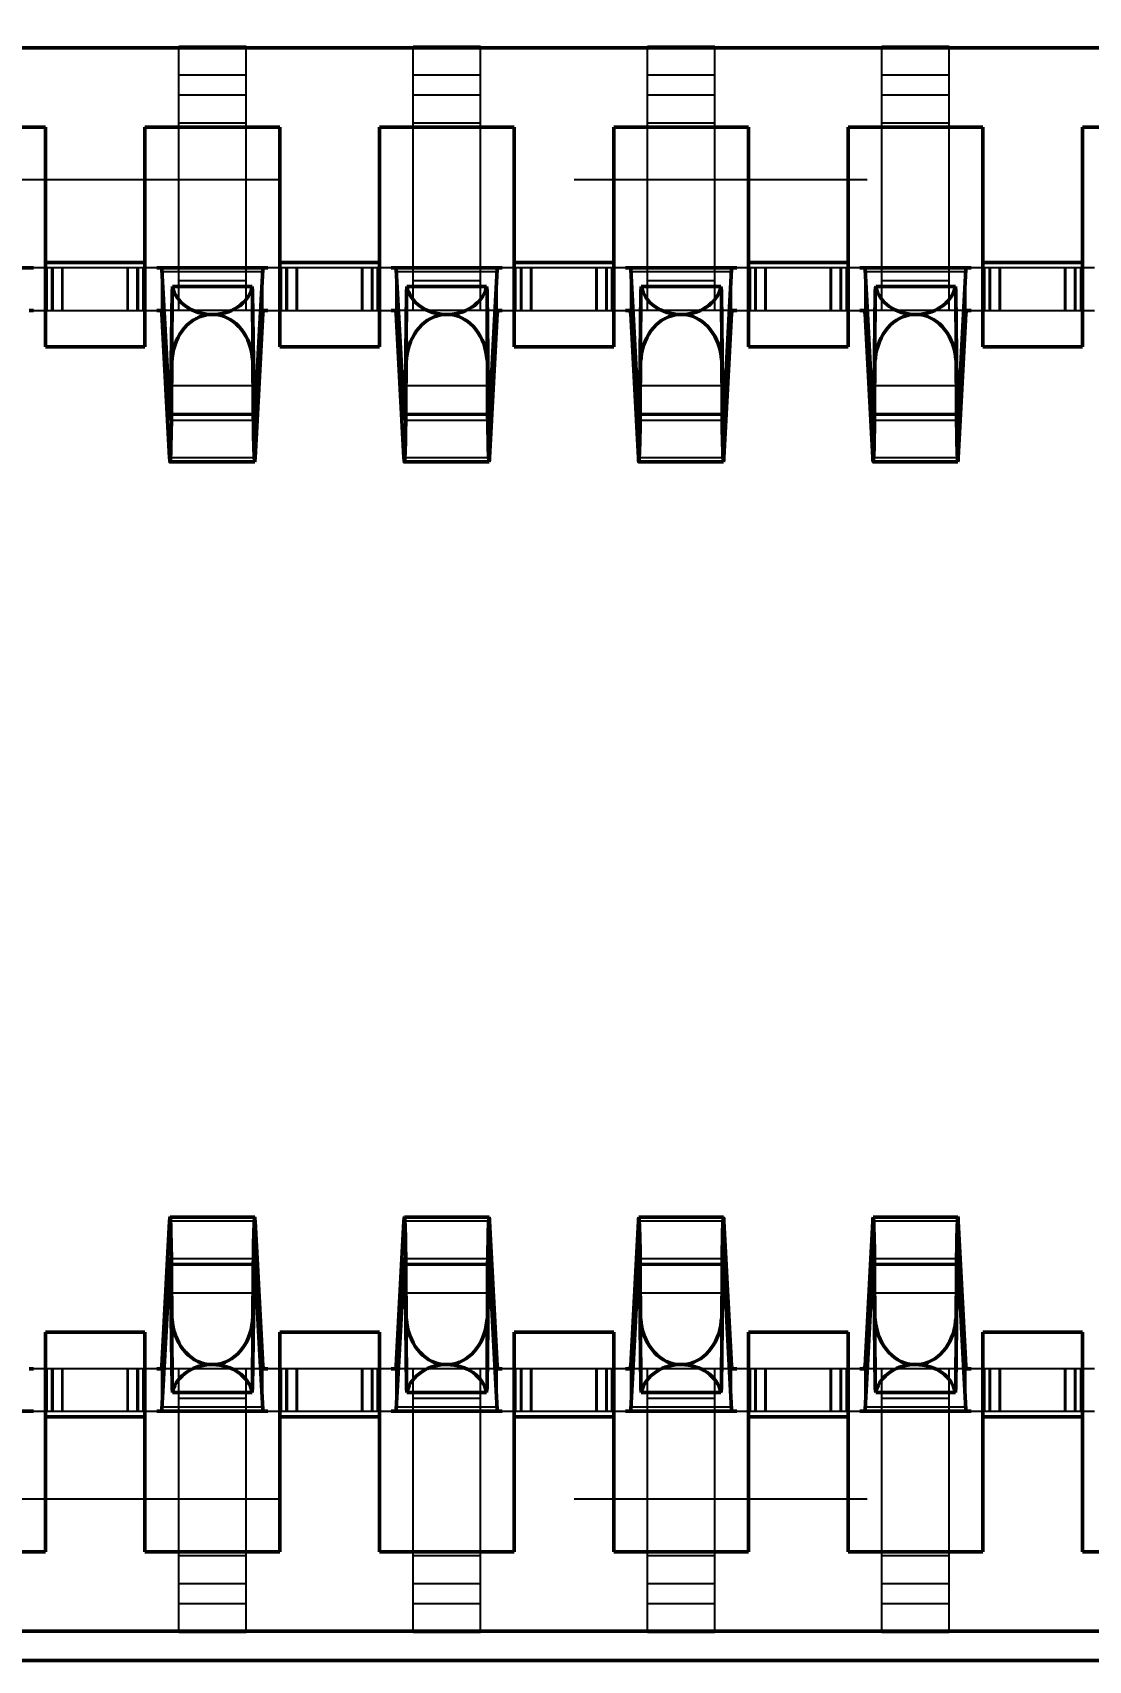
# Model space of a CAD drawing. Header units: millimetres. Extents: x -27 to 31.5, y -2.8 to 12.3.
# Drawn here: x 13.39 to 16.99, y -2.8 to 2.75 of the extents above; entities that cross this region are included whole.
import ezdxf

# ---------------------------------------------------------------- set-up
doc = ezdxf.new("R2010")
doc.units = ezdxf.units.MM
doc.linetypes.add('Dashed', pattern=[2, 1, -1])
for name, color, linetype, lineweight in [('AM_0', 7, 'Continuous', 50), ('AM_4', 3, 'Continuous', 25), ('AM_5', 3, 'Continuous', 25), ('AM_9', 6, 'Dashed', 25)]:
    doc.layers.add(name, color=color, linetype=linetype, lineweight=lineweight)
doc.dimstyles.new('ISO-25', dxfattribs={"dimtxt": 2.5, "dimasz": 2.5, "dimexe": 1.25, "dimexo": 0.625, "dimtad": 1, "dimtxsty": 'Standard', "dimcen": 2.5, "dimadec": 0, "dimazin": 0, "dimtfac": 1, "dimtmove": 0, "dimatfit": 3, "dimfxl": 1, "dimarcsym": 0})

# ---------------------------------------------------------------- blocks, each defined once
blk = doc.blocks.new('1_ERF8_C_211_05_0_060PN_0_in_ERF8_060_05_0_L_DV_TR_4')
at = {"layer": 'AM_0'}
for p, q in [((13.3896, 1.95), (13.0104, 1.95)), ((14.1896, 1.95), (13.8104, 1.95)), ((13.8183, 1.95), (13.8172, 1.95)), ((13.8278, 1.9438), (13.8545, 1.447)), ((14.1455, 1.447), (14.1722, 1.9438)), ((14.1828, 1.95), (14.1817, 1.95)), ((14.982, 1.95), (14.6104, 1.95)), ((14.6183, 1.95), (14.6172, 1.95)), ((14.6278, 1.9438), (14.6545, 1.447)), ((14.9455, 1.447), (14.9722, 1.9438)), ((14.9828, 1.95), (14.9817, 1.95)), ((14.9896, 1.95), (14.9828, 1.95)), ((15.7896, 1.95), (15.4104, 1.95)), ((15.4183, 1.95), (15.4172, 1.95)), ((15.4278, 1.9438), (15.4545, 1.447)), ((15.7455, 1.447), (15.7722, 1.9438)), ((15.7828, 1.95), (15.7817, 1.95)), ((16.582, 1.95), (16.2104, 1.95)), ((16.2183, 1.95), (16.2172, 1.95)), ((16.2278, 1.9438), (16.2545, 1.447)), ((16.5455, 1.447), (16.5722, 1.9438)), ((16.5828, 1.95), (16.5817, 1.95)), ((16.5896, 1.95), (16.5828, 1.95)), ((13.8588, 1.547), (13.8625, 1.8698)), ((13.8625, 1.8698), (13.8604, 1.4519)), ((14.1359, 1.886), (13.8641, 1.886)), ((14.1375, 1.8698), (14.1412, 1.547)), ((14.1396, 1.4519), (14.1375, 1.8698)), ((14.6588, 1.547), (14.6625, 1.8698)), ((14.6604, 1.4519), (14.6625, 1.8698)), ((14.9359, 1.886), (14.6641, 1.886)), ((14.9375, 1.8698), (14.9412, 1.547)), ((14.9396, 1.4519), (14.9375, 1.8698)), ((15.4588, 1.547), (15.4625, 1.8698)), ((15.4625, 1.8698), (15.4604, 1.4519)), ((15.7359, 1.886), (15.4641, 1.886)), ((15.7375, 1.8698), (15.7412, 1.547)), ((15.7396, 1.4519), (15.7375, 1.8698)), ((16.2588, 1.547), (16.2625, 1.8698)), ((16.2625, 1.8698), (16.2604, 1.4519)), ((16.5359, 1.886), (16.2641, 1.886)), ((16.5375, 1.8698), (16.5412, 1.547)), ((16.5396, 1.4519), (16.5375, 1.8698)), ((13.3751, 1.805), (13.3896, 1.805)), ((13.8104, 1.805), (13.8249, 1.805)), ((13.854, 1.302), (13.8278, 1.7948)), ((14.0081, 1.791), (13.9919, 1.791)), ((14.1722, 1.7948), (14.146, 1.302)), ((14.1751, 1.805), (14.1896, 1.805)), ((14.6104, 1.805), (14.6249, 1.805)), ((14.654, 1.302), (14.6278, 1.7948)), ((14.8081, 1.791), (14.7919, 1.791)), ((14.9722, 1.7948), (14.946, 1.302)), ((14.9751, 1.805), (14.9896, 1.805)), ((15.4104, 1.805), (15.4249, 1.805)), ((15.454, 1.302), (15.4278, 1.7948)), ((15.6081, 1.791), (15.5919, 1.791)), ((15.7722, 1.7948), (15.746, 1.302)), ((15.7751, 1.805), (15.7896, 1.805)), ((16.2104, 1.805), (16.2249, 1.805)), ((16.254, 1.302), (16.2278, 1.7948)), ((16.4081, 1.791), (16.3919, 1.791)), ((16.5722, 1.7948), (16.546, 1.302)), ((16.5751, 1.805), (16.5896, 1.805)), ((13.8571, 1.447), (13.8545, 1.447)), ((14.1455, 1.447), (14.1429, 1.447)), ((14.6571, 1.447), (14.6545, 1.447)), ((14.9455, 1.447), (14.9429, 1.447)), ((15.4571, 1.447), (15.4545, 1.447)), ((15.7455, 1.447), (15.7429, 1.447)), ((16.2571, 1.447), (16.2545, 1.447)), ((16.5455, 1.447), (16.5429, 1.447)), ((14.1444, 1.288), (13.8556, 1.288)), ((14.9444, 1.288), (14.6556, 1.288)), ((15.7444, 1.288), (15.4556, 1.288)), ((16.5444, 1.288), (16.2556, 1.288)), ((13.8278, -1.7948), (13.854, -1.302)), ((14.1444, -1.288), (13.8556, -1.288)), ((14.146, -1.302), (14.1722, -1.7948)), ((14.6278, -1.7948), (14.654, -1.302)), ((14.9444, -1.288), (14.6556, -1.288)), ((14.946, -1.302), (14.9722, -1.7948)), ((15.4278, -1.7948), (15.454, -1.302)), ((15.7444, -1.288), (15.4556, -1.288)), ((15.746, -1.302), (15.7722, -1.7948)), ((16.2278, -1.7948), (16.254, -1.302)), ((16.5444, -1.288), (16.2556, -1.288)), ((16.546, -1.302), (16.5722, -1.7948)), ((13.8545, -1.447), (13.8278, -1.9438)), ((13.8571, -1.447), (13.8545, -1.447)), ((13.8604, -1.4519), (13.8625, -1.8698)), ((14.1375, -1.8698), (14.1396, -1.4519)), ((14.1455, -1.447), (14.1429, -1.447)), ((14.1722, -1.9438), (14.1455, -1.447)), ((14.6545, -1.447), (14.6278, -1.9438)), ((14.6571, -1.447), (14.6545, -1.447)), ((14.6625, -1.8698), (14.6604, -1.4519)), ((14.9375, -1.8698), (14.9396, -1.4519)), ((14.9455, -1.447), (14.9429, -1.447)), ((14.9722, -1.9438), (14.9455, -1.447)), ((15.4545, -1.447), (15.4278, -1.9438)), ((15.4571, -1.447), (15.4545, -1.447)), ((15.4604, -1.4519), (15.4625, -1.8698)), ((15.7375, -1.8698), (15.7396, -1.4519)), ((15.7455, -1.447), (15.7429, -1.447)), ((15.7722, -1.9438), (15.7455, -1.447)), ((16.2545, -1.447), (16.2278, -1.9438)), ((16.2571, -1.447), (16.2545, -1.447)), ((16.2625, -1.8698), (16.2604, -1.4519)), ((16.5375, -1.8698), (16.5396, -1.4519)), ((16.5455, -1.447), (16.5429, -1.447)), ((16.5722, -1.9438), (16.5455, -1.447)), ((13.8625, -1.8698), (13.8588, -1.547)), ((14.1412, -1.547), (14.1375, -1.8698)), ((14.6625, -1.8698), (14.6588, -1.547)), ((14.9412, -1.547), (14.9375, -1.8698)), ((15.4625, -1.8698), (15.4588, -1.547)), ((15.7412, -1.547), (15.7375, -1.8698)), ((16.2625, -1.8698), (16.2588, -1.547)), ((16.5412, -1.547), (16.5375, -1.8698)), ((13.3896, -1.805), (13.3751, -1.805)), ((13.8249, -1.805), (13.8104, -1.805)), ((14.0081, -1.791), (13.9919, -1.791)), ((14.1896, -1.805), (14.1751, -1.805)), ((14.6249, -1.805), (14.6104, -1.805)), ((14.8081, -1.791), (14.7919, -1.791)), ((14.9896, -1.805), (14.9751, -1.805)), ((15.4249, -1.805), (15.4104, -1.805)), ((15.6081, -1.791), (15.5919, -1.791)), ((15.7896, -1.805), (15.7751, -1.805)), ((16.2249, -1.805), (16.2104, -1.805)), ((16.4081, -1.791), (16.3919, -1.791)), ((16.5896, -1.805), (16.5751, -1.805)), ((14.1359, -1.886), (13.8641, -1.886)), ((14.9359, -1.886), (14.6641, -1.886)), ((15.7359, -1.886), (15.4641, -1.886)), ((16.5359, -1.886), (16.2641, -1.886)), ((13.0104, -1.95), (13.3896, -1.95)), ((13.8104, -1.95), (14.1896, -1.95)), ((13.8172, -1.95), (13.8183, -1.95)), ((14.1817, -1.95), (14.1828, -1.95)), ((14.6104, -1.95), (14.9896, -1.95)), ((14.6172, -1.95), (14.6183, -1.95)), ((14.9817, -1.95), (14.9828, -1.95)), ((15.4104, -1.95), (15.7896, -1.95)), ((15.4172, -1.95), (15.4183, -1.95)), ((15.7817, -1.95), (15.7828, -1.95)), ((16.2104, -1.95), (16.5896, -1.95)), ((16.2172, -1.95), (16.2183, -1.95)), ((16.5817, -1.95), (16.5828, -1.95))]:
    blk.add_line(p, q, dxfattribs=at)
for points in [[(13.8278, 1.9438), (13.825, 1.9486), (13.8183, 1.95)], [(14.1817, 1.95), (14.1752, 1.9487), (14.1722, 1.9438)], [(14.6278, 1.9438), (14.625, 1.9486), (14.6183, 1.95)], [(14.9817, 1.95), (14.9752, 1.9487), (14.9722, 1.9438)], [(15.4278, 1.9438), (15.425, 1.9486), (15.4183, 1.95)], [(15.7817, 1.95), (15.7752, 1.9487), (15.7722, 1.9438)], [(16.2278, 1.9438), (16.225, 1.9486), (16.2183, 1.95)], [(16.5817, 1.95), (16.5752, 1.9487), (16.5722, 1.9438)], [(13.8625, 1.8698), (13.8638, 1.8842), (13.8641, 1.886)], [(13.8641, 1.886), (13.8665, 1.8763), (13.87, 1.8668), (13.8745, 1.8576), (13.88, 1.8487), (13.8863, 1.8403), (13.8936, 1.8323), (13.9016, 1.825), (13.9104, 1.8182), (13.9198, 1.812), (13.9299, 1.8066), (13.9405, 1.802), (13.9516, 1.7981), (13.963, 1.795), (13.9747, 1.7927), (13.9866, 1.7913), (13.9919, 1.791)], [(14.0081, 1.791), (14.0201, 1.792), (14.0319, 1.7939), (14.0435, 1.7966), (14.0547, 1.8002), (14.0655, 1.8045), (14.0758, 1.8096), (14.0856, 1.8154), (14.0947, 1.8219), (14.103, 1.829), (14.1106, 1.8367), (14.1174, 1.845), (14.1232, 1.8536), (14.1281, 1.8627), (14.1321, 1.8721), (14.135, 1.8817), (14.1359, 1.886)], [(14.1359, 1.886), (14.1374, 1.8716), (14.1375, 1.8698)], [(14.6625, 1.8698), (14.6638, 1.8842), (14.6641, 1.886)], [(14.6641, 1.886), (14.6665, 1.8763), (14.67, 1.8668), (14.6745, 1.8576), (14.68, 1.8487), (14.6863, 1.8403), (14.6936, 1.8323), (14.7016, 1.825), (14.7104, 1.8182), (14.7198, 1.812), (14.7299, 1.8066), (14.7405, 1.802), (14.7516, 1.7981), (14.763, 1.795), (14.7747, 1.7927), (14.7866, 1.7913), (14.7919, 1.791)], [(14.8081, 1.791), (14.8201, 1.792), (14.8319, 1.7939), (14.8435, 1.7966), (14.8547, 1.8002), (14.8655, 1.8045), (14.8758, 1.8096), (14.8856, 1.8154), (14.8947, 1.8219), (14.903, 1.829), (14.9106, 1.8367), (14.9174, 1.845), (14.9232, 1.8536), (14.9281, 1.8627), (14.9321, 1.8721), (14.935, 1.8817), (14.9359, 1.886)], [(14.9359, 1.886), (14.9374, 1.8716), (14.9375, 1.8698)], [(15.4625, 1.8698), (15.4638, 1.8842), (15.4641, 1.886)], [(15.4641, 1.886), (15.4665, 1.8763), (15.47, 1.8668), (15.4745, 1.8576), (15.48, 1.8487), (15.4863, 1.8403), (15.4936, 1.8323), (15.5016, 1.825), (15.5104, 1.8182), (15.5198, 1.812), (15.5299, 1.8066), (15.5405, 1.802), (15.5516, 1.7981), (15.563, 1.795), (15.5747, 1.7927), (15.5866, 1.7913), (15.5919, 1.791)], [(15.6081, 1.791), (15.6201, 1.792), (15.6319, 1.7939), (15.6435, 1.7966), (15.6547, 1.8002), (15.6655, 1.8045), (15.6758, 1.8096), (15.6856, 1.8154), (15.6947, 1.8219), (15.703, 1.829), (15.7106, 1.8367), (15.7174, 1.845), (15.7232, 1.8536), (15.7281, 1.8627), (15.7321, 1.8721), (15.735, 1.8817), (15.7359, 1.886)], [(15.7359, 1.886), (15.7374, 1.8716), (15.7375, 1.8698)], [(16.2625, 1.8698), (16.2638, 1.8842), (16.2641, 1.886)], [(16.2641, 1.886), (16.2665, 1.8763), (16.27, 1.8668), (16.2745, 1.8576), (16.28, 1.8487), (16.2863, 1.8403), (16.2936, 1.8323), (16.3016, 1.825), (16.3104, 1.8182), (16.3198, 1.812), (16.3299, 1.8066), (16.3405, 1.802), (16.3516, 1.7981), (16.363, 1.795), (16.3747, 1.7927), (16.3866, 1.7913), (16.3919, 1.791)], [(16.4081, 1.791), (16.4201, 1.792), (16.4319, 1.7939), (16.4435, 1.7966), (16.4547, 1.8002), (16.4655, 1.8045), (16.4758, 1.8096), (16.4856, 1.8154), (16.4947, 1.8219), (16.503, 1.829), (16.5106, 1.8367), (16.5174, 1.845), (16.5232, 1.8536), (16.5281, 1.8627), (16.5321, 1.8721), (16.535, 1.8817), (16.5359, 1.886)], [(16.5359, 1.886), (16.5374, 1.8716), (16.5375, 1.8698)], [(13.8249, 1.805), (13.8274, 1.7978), (13.8278, 1.7948)], [(13.9919, 1.791), (13.9799, 1.7895), (13.9681, 1.7867), (13.9565, 1.7828), (13.9453, 1.7775), (13.9345, 1.7712), (13.9242, 1.7637), (13.9144, 1.7551), (13.9053, 1.7456), (13.897, 1.7351), (13.8894, 1.7238), (13.8826, 1.7117), (13.8768, 1.6989), (13.8719, 1.6856), (13.8679, 1.6718), (13.865, 1.6576), (13.8631, 1.6432), (13.8625, 1.6351)], [(14.1375, 1.6351), (14.1362, 1.6496), (14.1338, 1.6639), (14.1304, 1.6779), (14.1261, 1.6915), (14.1207, 1.7046), (14.1145, 1.7171), (14.1074, 1.7288), (14.0994, 1.7398), (14.0908, 1.7499), (14.0814, 1.759), (14.0714, 1.7671), (14.0608, 1.7741), (14.0498, 1.78), (14.0384, 1.7847), (14.0267, 1.7881), (14.0149, 1.7903), (14.0081, 1.791)], [(14.1722, 1.7948), (14.1738, 1.802), (14.1751, 1.805)], [(14.6249, 1.805), (14.6274, 1.7978), (14.6278, 1.7948)], [(14.7919, 1.791), (14.7799, 1.7895), (14.7681, 1.7867), (14.7565, 1.7828), (14.7453, 1.7775), (14.7345, 1.7712), (14.7242, 1.7637), (14.7144, 1.7551), (14.7053, 1.7456), (14.697, 1.7351), (14.6894, 1.7238), (14.6826, 1.7117), (14.6768, 1.6989), (14.6719, 1.6856), (14.6679, 1.6718), (14.665, 1.6576), (14.6631, 1.6432), (14.6625, 1.6351)], [(14.9375, 1.6351), (14.9362, 1.6496), (14.9338, 1.6639), (14.9304, 1.6779), (14.9261, 1.6915), (14.9207, 1.7046), (14.9145, 1.7171), (14.9074, 1.7288), (14.8994, 1.7398), (14.8908, 1.7499), (14.8814, 1.759), (14.8714, 1.7671), (14.8608, 1.7741), (14.8498, 1.78), (14.8384, 1.7847), (14.8267, 1.7881), (14.8149, 1.7903), (14.8081, 1.791)], [(14.9722, 1.7948), (14.9738, 1.802), (14.9751, 1.805)], [(15.4249, 1.805), (15.4274, 1.7978), (15.4278, 1.7948)], [(15.5919, 1.791), (15.5799, 1.7895), (15.5681, 1.7867), (15.5565, 1.7828), (15.5453, 1.7775), (15.5345, 1.7712), (15.5242, 1.7637), (15.5144, 1.7551), (15.5053, 1.7456), (15.497, 1.7351), (15.4894, 1.7238), (15.4826, 1.7117), (15.4768, 1.6989), (15.4719, 1.6856), (15.4679, 1.6718), (15.465, 1.6576), (15.4631, 1.6432), (15.4625, 1.6351)], [(15.7375, 1.6351), (15.7362, 1.6496), (15.7338, 1.6639), (15.7304, 1.6779), (15.7261, 1.6915), (15.7207, 1.7046), (15.7145, 1.7171), (15.7074, 1.7288), (15.6994, 1.7398), (15.6908, 1.7499), (15.6814, 1.759), (15.6714, 1.7671), (15.6608, 1.7741), (15.6498, 1.78), (15.6384, 1.7847), (15.6267, 1.7881), (15.6149, 1.7903), (15.6081, 1.791)], [(15.7722, 1.7948), (15.7738, 1.802), (15.7751, 1.805)], [(16.2249, 1.805), (16.2274, 1.7978), (16.2278, 1.7948)], [(16.3919, 1.791), (16.3799, 1.7895), (16.3681, 1.7867), (16.3565, 1.7828), (16.3453, 1.7775), (16.3345, 1.7712), (16.3242, 1.7637), (16.3144, 1.7551), (16.3053, 1.7456), (16.297, 1.7351), (16.2894, 1.7238), (16.2826, 1.7117), (16.2768, 1.6989), (16.2719, 1.6856), (16.2679, 1.6718), (16.265, 1.6576), (16.2631, 1.6432), (16.2625, 1.6351)], [(16.5375, 1.6351), (16.5362, 1.6496), (16.5338, 1.6639), (16.5304, 1.6779), (16.5261, 1.6915), (16.5207, 1.7046), (16.5145, 1.7171), (16.5074, 1.7288), (16.4994, 1.7398), (16.4908, 1.7499), (16.4814, 1.759), (16.4714, 1.7671), (16.4608, 1.7741), (16.4498, 1.78), (16.4384, 1.7847), (16.4267, 1.7881), (16.4149, 1.7903), (16.4081, 1.791)], [(16.5722, 1.7948), (16.5738, 1.802), (16.5751, 1.805)], [(13.8588, 1.547), (13.8586, 1.5288), (13.8584, 1.5118), (13.8582, 1.4961), (13.8579, 1.4819), (13.8577, 1.4693), (13.8574, 1.4582), (13.8571, 1.449), (13.8568, 1.4415), (13.8565, 1.4359), (13.8562, 1.4322), (13.8559, 1.4304), (13.8558, 1.4302)], [(14.1442, 1.4302), (14.1439, 1.4312), (14.1436, 1.4341), (14.1433, 1.4389), (14.143, 1.4457), (14.1427, 1.4542), (14.1424, 1.4645), (14.1422, 1.4765), (14.1419, 1.4901), (14.1417, 1.5052), (14.1415, 1.5217), (14.1413, 1.5394), (14.1412, 1.547)], [(14.6588, 1.547), (14.6586, 1.5288), (14.6584, 1.5118), (14.6582, 1.4961), (14.6579, 1.4819), (14.6577, 1.4693), (14.6574, 1.4582), (14.6571, 1.449), (14.6568, 1.4415), (14.6565, 1.4359), (14.6562, 1.4322), (14.6559, 1.4304), (14.6558, 1.4302)], [(14.9442, 1.4302), (14.9439, 1.4312), (14.9436, 1.4341), (14.9433, 1.4389), (14.943, 1.4457), (14.9427, 1.4542), (14.9424, 1.4645), (14.9422, 1.4765), (14.9419, 1.4901), (14.9417, 1.5052), (14.9415, 1.5217), (14.9413, 1.5394), (14.9412, 1.547)], [(15.4588, 1.547), (15.4586, 1.5288), (15.4584, 1.5118), (15.4582, 1.4961), (15.4579, 1.4819), (15.4577, 1.4693), (15.4574, 1.4582), (15.4571, 1.449), (15.4568, 1.4415), (15.4565, 1.4359), (15.4562, 1.4322), (15.4559, 1.4304), (15.4558, 1.4302)], [(15.7442, 1.4302), (15.7439, 1.4312), (15.7436, 1.4341), (15.7433, 1.4389), (15.743, 1.4457), (15.7427, 1.4542), (15.7424, 1.4645), (15.7422, 1.4765), (15.7419, 1.4901), (15.7417, 1.5052), (15.7415, 1.5217), (15.7413, 1.5394), (15.7412, 1.547)], [(16.2588, 1.547), (16.2586, 1.5288), (16.2584, 1.5118), (16.2582, 1.4961), (16.2579, 1.4819), (16.2577, 1.4693), (16.2574, 1.4582), (16.2571, 1.449), (16.2568, 1.4415), (16.2565, 1.4359), (16.2562, 1.4322), (16.2559, 1.4304), (16.2558, 1.4302)], [(16.5442, 1.4302), (16.5439, 1.4312), (16.5436, 1.4341), (16.5433, 1.4389), (16.543, 1.4457), (16.5427, 1.4542), (16.5424, 1.4645), (16.5422, 1.4765), (16.5419, 1.4901), (16.5417, 1.5052), (16.5415, 1.5217), (16.5413, 1.5394), (16.5412, 1.547)], [(13.8558, 1.4302), (13.8555, 1.4312), (13.8552, 1.4341), (13.8549, 1.4389), (13.8546, 1.4457), (13.8545, 1.447)], [(13.8604, 1.4519), (13.86, 1.4227), (13.8596, 1.396), (13.8592, 1.3718), (13.8588, 1.3504), (13.8583, 1.3319), (13.8578, 1.3166), (13.8572, 1.3044), (13.8567, 1.2956), (13.8562, 1.2901), (13.8556, 1.288), (13.8556, 1.288)], [(14.1444, 1.288), (14.1439, 1.2897), (14.1433, 1.2948), (14.1428, 1.3032), (14.1423, 1.315), (14.1418, 1.33), (14.1413, 1.3481), (14.1408, 1.3692), (14.1404, 1.393), (14.14, 1.4195), (14.1396, 1.4484), (14.1396, 1.4519)], [(14.1455, 1.447), (14.1452, 1.44), (14.1449, 1.4348), (14.1446, 1.4316), (14.1443, 1.4302), (14.1442, 1.4302)], [(14.6558, 1.4302), (14.6555, 1.4312), (14.6552, 1.4341), (14.6549, 1.4389), (14.6546, 1.4457), (14.6545, 1.447)], [(14.6604, 1.4519), (14.66, 1.4227), (14.6596, 1.396), (14.6592, 1.3718), (14.6588, 1.3504), (14.6583, 1.3319), (14.6578, 1.3166), (14.6572, 1.3044), (14.6567, 1.2956), (14.6562, 1.2901), (14.6556, 1.288), (14.6556, 1.288)], [(14.9444, 1.288), (14.9439, 1.2897), (14.9433, 1.2948), (14.9428, 1.3032), (14.9423, 1.315), (14.9418, 1.33), (14.9413, 1.3481), (14.9408, 1.3692), (14.9404, 1.393), (14.94, 1.4195), (14.9396, 1.4484), (14.9396, 1.4519)], [(14.9455, 1.447), (14.9452, 1.44), (14.9449, 1.4348), (14.9446, 1.4316), (14.9443, 1.4302), (14.9442, 1.4302)], [(15.4558, 1.4302), (15.4555, 1.4312), (15.4552, 1.4341), (15.4549, 1.4389), (15.4546, 1.4457), (15.4545, 1.447)], [(15.4604, 1.4519), (15.46, 1.4227), (15.4596, 1.396), (15.4592, 1.3718), (15.4588, 1.3504), (15.4583, 1.3319), (15.4578, 1.3166), (15.4572, 1.3044), (15.4567, 1.2956), (15.4562, 1.2901), (15.4556, 1.288), (15.4556, 1.288)], [(15.7444, 1.288), (15.7439, 1.2897), (15.7433, 1.2948), (15.7428, 1.3032), (15.7423, 1.315), (15.7418, 1.33), (15.7413, 1.3481), (15.7408, 1.3692), (15.7404, 1.393), (15.74, 1.4195), (15.7396, 1.4484), (15.7396, 1.4519)], [(15.7455, 1.447), (15.7452, 1.44), (15.7449, 1.4348), (15.7446, 1.4316), (15.7443, 1.4302), (15.7442, 1.4302)], [(16.2558, 1.4302), (16.2555, 1.4312), (16.2552, 1.4341), (16.2549, 1.4389), (16.2546, 1.4457), (16.2545, 1.447)], [(16.2604, 1.4519), (16.26, 1.4227), (16.2596, 1.396), (16.2592, 1.3718), (16.2588, 1.3504), (16.2583, 1.3319), (16.2578, 1.3166), (16.2572, 1.3044), (16.2567, 1.2956), (16.2562, 1.2901), (16.2556, 1.288), (16.2556, 1.288)], [(16.5444, 1.288), (16.5439, 1.2897), (16.5433, 1.2948), (16.5428, 1.3032), (16.5423, 1.315), (16.5418, 1.33), (16.5413, 1.3481), (16.5408, 1.3692), (16.5404, 1.393), (16.54, 1.4195), (16.5396, 1.4484), (16.5396, 1.4519)], [(16.5455, 1.447), (16.5452, 1.44), (16.5449, 1.4348), (16.5446, 1.4316), (16.5443, 1.4302), (16.5442, 1.4302)], [(13.8556, 1.288), (13.855, 1.2896), (13.8545, 1.2946), (13.854, 1.302)], [(14.146, 1.302), (14.1455, 1.294), (14.1449, 1.2893), (14.1444, 1.288)], [(14.6556, 1.288), (14.655, 1.2896), (14.6545, 1.2946), (14.654, 1.302)], [(14.946, 1.302), (14.9455, 1.294), (14.9449, 1.2893), (14.9444, 1.288)], [(15.4556, 1.288), (15.455, 1.2896), (15.4545, 1.2946), (15.454, 1.302)], [(15.746, 1.302), (15.7455, 1.294), (15.7449, 1.2893), (15.7444, 1.288)], [(16.2556, 1.288), (16.255, 1.2896), (16.2545, 1.2946), (16.254, 1.302)], [(16.546, 1.302), (16.5455, 1.294), (16.5449, 1.2893), (16.5444, 1.288)], [(13.854, -1.302), (13.8545, -1.294), (13.8551, -1.2893), (13.8556, -1.288)], [(13.8556, -1.288), (13.8561, -1.2897), (13.8567, -1.2948), (13.8572, -1.3032), (13.8577, -1.315), (13.8582, -1.33), (13.8587, -1.3481), (13.8592, -1.3692), (13.8596, -1.393), (13.86, -1.4195), (13.8604, -1.4484), (13.8604, -1.4519)], [(14.1396, -1.4519), (14.14, -1.4227), (14.1404, -1.396), (14.1408, -1.3718), (14.1412, -1.3504), (14.1417, -1.3319), (14.1422, -1.3166), (14.1428, -1.3044), (14.1433, -1.2956), (14.1438, -1.2901), (14.1444, -1.288), (14.1444, -1.288)], [(14.1444, -1.288), (14.145, -1.2896), (14.1455, -1.2946), (14.146, -1.302)], [(14.654, -1.302), (14.6545, -1.294), (14.6551, -1.2893), (14.6556, -1.288)], [(14.6556, -1.288), (14.6561, -1.2897), (14.6567, -1.2948), (14.6572, -1.3032), (14.6577, -1.315), (14.6582, -1.33), (14.6587, -1.3481), (14.6592, -1.3692), (14.6596, -1.393), (14.66, -1.4195), (14.6604, -1.4484), (14.6604, -1.4519)], [(14.9396, -1.4519), (14.94, -1.4227), (14.9404, -1.396), (14.9408, -1.3718), (14.9412, -1.3504), (14.9417, -1.3319), (14.9422, -1.3166), (14.9428, -1.3044), (14.9433, -1.2956), (14.9438, -1.2901), (14.9444, -1.288), (14.9444, -1.288)], [(14.9444, -1.288), (14.945, -1.2896), (14.9455, -1.2946), (14.946, -1.302)], [(15.454, -1.302), (15.4545, -1.294), (15.4551, -1.2893), (15.4556, -1.288)], [(15.4556, -1.288), (15.4561, -1.2897), (15.4567, -1.2948), (15.4572, -1.3032), (15.4577, -1.315), (15.4582, -1.33), (15.4587, -1.3481), (15.4592, -1.3692), (15.4596, -1.393), (15.46, -1.4195), (15.4604, -1.4484), (15.4604, -1.4519)], [(15.7396, -1.4519), (15.74, -1.4227), (15.7404, -1.396), (15.7408, -1.3718), (15.7412, -1.3504), (15.7417, -1.3319), (15.7422, -1.3166), (15.7428, -1.3044), (15.7433, -1.2956), (15.7438, -1.2901), (15.7444, -1.288), (15.7444, -1.288)], [(15.7444, -1.288), (15.745, -1.2896), (15.7455, -1.2946), (15.746, -1.302)], [(16.254, -1.302), (16.2545, -1.294), (16.2551, -1.2893), (16.2556, -1.288)], [(16.2556, -1.288), (16.2561, -1.2897), (16.2567, -1.2948), (16.2572, -1.3032), (16.2577, -1.315), (16.2582, -1.33), (16.2587, -1.3481), (16.2592, -1.3692), (16.2596, -1.393), (16.26, -1.4195), (16.2604, -1.4484), (16.2604, -1.4519)], [(16.5396, -1.4519), (16.54, -1.4227), (16.5404, -1.396), (16.5408, -1.3718), (16.5412, -1.3504), (16.5417, -1.3319), (16.5422, -1.3166), (16.5428, -1.3044), (16.5433, -1.2956), (16.5438, -1.2901), (16.5444, -1.288), (16.5444, -1.288)], [(16.5444, -1.288), (16.545, -1.2896), (16.5455, -1.2946), (16.546, -1.302)], [(13.8545, -1.447), (13.8548, -1.44), (13.8551, -1.4348), (13.8554, -1.4316), (13.8557, -1.4302), (13.8558, -1.4302)], [(13.8558, -1.4302), (13.8561, -1.4312), (13.8564, -1.4341), (13.8567, -1.4389), (13.857, -1.4457), (13.8573, -1.4542), (13.8576, -1.4645), (13.8578, -1.4765), (13.8581, -1.4901), (13.8583, -1.5052), (13.8585, -1.5217), (13.8587, -1.5394), (13.8588, -1.547)], [(14.1412, -1.547), (14.1414, -1.5288), (14.1416, -1.5118), (14.1418, -1.4961), (14.1421, -1.4819), (14.1423, -1.4693), (14.1426, -1.4582), (14.1429, -1.449), (14.1432, -1.4415), (14.1435, -1.4359), (14.1438, -1.4322), (14.1441, -1.4304), (14.1442, -1.4302)], [(14.1442, -1.4302), (14.1445, -1.4312), (14.1448, -1.4341), (14.1451, -1.4389), (14.1454, -1.4457), (14.1455, -1.447)], [(14.6545, -1.447), (14.6548, -1.44), (14.6551, -1.4348), (14.6554, -1.4316), (14.6557, -1.4302), (14.6558, -1.4302)], [(14.6558, -1.4302), (14.6561, -1.4312), (14.6564, -1.4341), (14.6567, -1.4389), (14.657, -1.4457), (14.6573, -1.4542), (14.6576, -1.4645), (14.6578, -1.4765), (14.6581, -1.4901), (14.6583, -1.5052), (14.6585, -1.5217), (14.6587, -1.5394), (14.6588, -1.547)], [(14.9412, -1.547), (14.9414, -1.5288), (14.9416, -1.5118), (14.9418, -1.4961), (14.9421, -1.4819), (14.9423, -1.4693), (14.9426, -1.4582), (14.9429, -1.449), (14.9432, -1.4415), (14.9435, -1.4359), (14.9438, -1.4322), (14.9441, -1.4304), (14.9442, -1.4302)], [(14.9442, -1.4302), (14.9445, -1.4312), (14.9448, -1.4341), (14.9451, -1.4389), (14.9454, -1.4457), (14.9455, -1.447)], [(15.4545, -1.447), (15.4548, -1.44), (15.4551, -1.4348), (15.4554, -1.4316), (15.4557, -1.4302), (15.4558, -1.4302)], [(15.4558, -1.4302), (15.4561, -1.4312), (15.4564, -1.4341), (15.4567, -1.4389), (15.457, -1.4457), (15.4573, -1.4542), (15.4576, -1.4645), (15.4578, -1.4765), (15.4581, -1.4901), (15.4583, -1.5052), (15.4585, -1.5217), (15.4587, -1.5394), (15.4588, -1.547)], [(15.7412, -1.547), (15.7414, -1.5288), (15.7416, -1.5118), (15.7418, -1.4961), (15.7421, -1.4819), (15.7423, -1.4693), (15.7426, -1.4582), (15.7429, -1.449), (15.7432, -1.4415), (15.7435, -1.4359), (15.7438, -1.4322), (15.7441, -1.4304), (15.7442, -1.4302)], [(15.7442, -1.4302), (15.7445, -1.4312), (15.7448, -1.4341), (15.7451, -1.4389), (15.7454, -1.4457), (15.7455, -1.447)], [(16.2545, -1.447), (16.2548, -1.44), (16.2551, -1.4348), (16.2554, -1.4316), (16.2557, -1.4302), (16.2558, -1.4302)], [(16.2558, -1.4302), (16.2561, -1.4312), (16.2564, -1.4341), (16.2567, -1.4389), (16.257, -1.4457), (16.2573, -1.4542), (16.2576, -1.4645), (16.2578, -1.4765), (16.2581, -1.4901), (16.2583, -1.5052), (16.2585, -1.5217), (16.2587, -1.5394), (16.2588, -1.547)], [(16.5412, -1.547), (16.5414, -1.5288), (16.5416, -1.5118), (16.5418, -1.4961), (16.5421, -1.4819), (16.5423, -1.4693), (16.5426, -1.4582), (16.5429, -1.449), (16.5432, -1.4415), (16.5435, -1.4359), (16.5438, -1.4322), (16.5441, -1.4304), (16.5442, -1.4302)], [(16.5442, -1.4302), (16.5445, -1.4312), (16.5448, -1.4341), (16.5451, -1.4389), (16.5454, -1.4457), (16.5455, -1.447)], [(13.8625, -1.6351), (13.8638, -1.6496), (13.8662, -1.6639), (13.8696, -1.6779), (13.8739, -1.6915), (13.8793, -1.7046), (13.8855, -1.7171), (13.8926, -1.7288), (13.9006, -1.7398), (13.9092, -1.7499), (13.9186, -1.759), (13.9286, -1.7671), (13.9392, -1.7741), (13.9502, -1.78), (13.9616, -1.7847), (13.9733, -1.7881), (13.9851, -1.7903), (13.9919, -1.791)], [(14.0081, -1.791), (14.0201, -1.7895), (14.0319, -1.7867), (14.0435, -1.7828), (14.0547, -1.7775), (14.0655, -1.7712), (14.0758, -1.7637), (14.0856, -1.7551), (14.0947, -1.7456), (14.103, -1.7351), (14.1106, -1.7238), (14.1174, -1.7117), (14.1232, -1.6989), (14.1281, -1.6856), (14.1321, -1.6718), (14.135, -1.6576), (14.1369, -1.6432), (14.1375, -1.6351)], [(14.6625, -1.6351), (14.6638, -1.6496), (14.6662, -1.6639), (14.6696, -1.6779), (14.6739, -1.6915), (14.6793, -1.7046), (14.6855, -1.7171), (14.6926, -1.7288), (14.7006, -1.7398), (14.7092, -1.7499), (14.7186, -1.759), (14.7286, -1.7671), (14.7392, -1.7741), (14.7502, -1.78), (14.7616, -1.7847), (14.7733, -1.7881), (14.7851, -1.7903), (14.7919, -1.791)], [(14.8081, -1.791), (14.8201, -1.7895), (14.8319, -1.7867), (14.8435, -1.7828), (14.8547, -1.7775), (14.8655, -1.7712), (14.8758, -1.7637), (14.8856, -1.7551), (14.8947, -1.7456), (14.903, -1.7351), (14.9106, -1.7238), (14.9174, -1.7117), (14.9232, -1.6989), (14.9281, -1.6856), (14.9321, -1.6718), (14.935, -1.6576), (14.9369, -1.6432), (14.9375, -1.6351)], [(15.4625, -1.6351), (15.4638, -1.6496), (15.4662, -1.6639), (15.4696, -1.6779), (15.4739, -1.6915), (15.4793, -1.7046), (15.4855, -1.7171), (15.4926, -1.7288), (15.5006, -1.7398), (15.5092, -1.7499), (15.5186, -1.759), (15.5286, -1.7671), (15.5392, -1.7741), (15.5502, -1.78), (15.5616, -1.7847), (15.5733, -1.7881), (15.5851, -1.7903), (15.5919, -1.791)], [(15.6081, -1.791), (15.6201, -1.7895), (15.6319, -1.7867), (15.6435, -1.7828), (15.6547, -1.7775), (15.6655, -1.7712), (15.6758, -1.7637), (15.6856, -1.7551), (15.6947, -1.7456), (15.703, -1.7351), (15.7106, -1.7238), (15.7174, -1.7117), (15.7232, -1.6989), (15.7281, -1.6856), (15.7321, -1.6718), (15.735, -1.6576), (15.7369, -1.6432), (15.7375, -1.6351)], [(16.2625, -1.6351), (16.2638, -1.6496), (16.2662, -1.6639), (16.2696, -1.6779), (16.2739, -1.6915), (16.2793, -1.7046), (16.2855, -1.7171), (16.2926, -1.7288), (16.3006, -1.7398), (16.3092, -1.7499), (16.3186, -1.759), (16.3286, -1.7671), (16.3392, -1.7741), (16.3502, -1.78), (16.3616, -1.7847), (16.3733, -1.7881), (16.3851, -1.7903), (16.3919, -1.791)], [(16.4081, -1.791), (16.4201, -1.7895), (16.4319, -1.7867), (16.4435, -1.7828), (16.4547, -1.7775), (16.4655, -1.7712), (16.4758, -1.7637), (16.4856, -1.7551), (16.4947, -1.7456), (16.503, -1.7351), (16.5106, -1.7238), (16.5174, -1.7117), (16.5232, -1.6989), (16.5281, -1.6856), (16.5321, -1.6718), (16.535, -1.6576), (16.5369, -1.6432), (16.5375, -1.6351)], [(13.8278, -1.7948), (13.8262, -1.802), (13.8249, -1.805)], [(13.9919, -1.791), (13.9799, -1.792), (13.9681, -1.7939), (13.9565, -1.7966), (13.9453, -1.8002), (13.9345, -1.8045), (13.9242, -1.8096), (13.9144, -1.8154), (13.9053, -1.8219), (13.897, -1.829), (13.8894, -1.8367), (13.8826, -1.845), (13.8768, -1.8536), (13.8719, -1.8627), (13.8679, -1.8721), (13.865, -1.8817), (13.8641, -1.886)], [(14.1359, -1.886), (14.1335, -1.8763), (14.13, -1.8668), (14.1255, -1.8576), (14.12, -1.8487), (14.1137, -1.8403), (14.1064, -1.8323), (14.0984, -1.825), (14.0896, -1.8182), (14.0802, -1.812), (14.0701, -1.8066), (14.0595, -1.802), (14.0484, -1.7981), (14.037, -1.795), (14.0253, -1.7927), (14.0134, -1.7913), (14.0081, -1.791)], [(14.1751, -1.805), (14.1726, -1.7978), (14.1722, -1.7948)], [(14.6278, -1.7948), (14.6262, -1.802), (14.6249, -1.805)], [(14.7919, -1.791), (14.7799, -1.792), (14.7681, -1.7939), (14.7565, -1.7966), (14.7453, -1.8002), (14.7345, -1.8045), (14.7242, -1.8096), (14.7144, -1.8154), (14.7053, -1.8219), (14.697, -1.829), (14.6894, -1.8367), (14.6826, -1.845), (14.6768, -1.8536), (14.6719, -1.8627), (14.6679, -1.8721), (14.665, -1.8817), (14.6641, -1.886)], [(14.9359, -1.886), (14.9335, -1.8763), (14.93, -1.8668), (14.9255, -1.8576), (14.92, -1.8487), (14.9137, -1.8403), (14.9064, -1.8323), (14.8984, -1.825), (14.8896, -1.8182), (14.8802, -1.812), (14.8701, -1.8066), (14.8595, -1.802), (14.8484, -1.7981), (14.837, -1.795), (14.8253, -1.7927), (14.8134, -1.7913), (14.8081, -1.791)], [(14.9751, -1.805), (14.9726, -1.7978), (14.9722, -1.7948)], [(15.4278, -1.7948), (15.4262, -1.802), (15.4249, -1.805)], [(15.5919, -1.791), (15.5799, -1.792), (15.5681, -1.7939), (15.5565, -1.7966), (15.5453, -1.8002), (15.5345, -1.8045), (15.5242, -1.8096), (15.5144, -1.8154), (15.5053, -1.8219), (15.497, -1.829), (15.4894, -1.8367), (15.4826, -1.845), (15.4768, -1.8536), (15.4719, -1.8627), (15.4679, -1.8721), (15.465, -1.8817), (15.4641, -1.886)], [(15.7359, -1.886), (15.7335, -1.8763), (15.73, -1.8668), (15.7255, -1.8576), (15.72, -1.8487), (15.7137, -1.8403), (15.7064, -1.8323), (15.6984, -1.825), (15.6896, -1.8182), (15.6802, -1.812), (15.6701, -1.8066), (15.6595, -1.802), (15.6484, -1.7981), (15.637, -1.795), (15.6253, -1.7927), (15.6134, -1.7913), (15.6081, -1.791)], [(15.7751, -1.805), (15.7726, -1.7978), (15.7722, -1.7948)], [(16.2278, -1.7948), (16.2262, -1.802), (16.2249, -1.805)], [(16.3919, -1.791), (16.3799, -1.792), (16.3681, -1.7939), (16.3565, -1.7966), (16.3453, -1.8002), (16.3345, -1.8045), (16.3242, -1.8096), (16.3144, -1.8154), (16.3053, -1.8219), (16.297, -1.829), (16.2894, -1.8367), (16.2826, -1.845), (16.2768, -1.8536), (16.2719, -1.8627), (16.2679, -1.8721), (16.265, -1.8817), (16.2641, -1.886)], [(16.5359, -1.886), (16.5335, -1.8763), (16.53, -1.8668), (16.5255, -1.8576), (16.52, -1.8487), (16.5137, -1.8403), (16.5064, -1.8323), (16.4984, -1.825), (16.4896, -1.8182), (16.4802, -1.812), (16.4701, -1.8066), (16.4595, -1.802), (16.4484, -1.7981), (16.437, -1.795), (16.4253, -1.7927), (16.4134, -1.7913), (16.4081, -1.791)], [(16.5751, -1.805), (16.5726, -1.7978), (16.5722, -1.7948)], [(13.8641, -1.886), (13.8626, -1.8716), (13.8625, -1.8698)], [(14.1375, -1.8698), (14.1362, -1.8842), (14.1359, -1.886)], [(14.6641, -1.886), (14.6626, -1.8716), (14.6625, -1.8698)], [(14.9375, -1.8698), (14.9362, -1.8842), (14.9359, -1.886)], [(15.4641, -1.886), (15.4626, -1.8716), (15.4625, -1.8698)], [(15.7375, -1.8698), (15.7362, -1.8842), (15.7359, -1.886)], [(16.2641, -1.886), (16.2626, -1.8716), (16.2625, -1.8698)], [(16.5375, -1.8698), (16.5362, -1.8842), (16.5359, -1.886)], [(13.8183, -1.95), (13.8248, -1.9487), (13.8278, -1.9438)], [(14.1722, -1.9438), (14.175, -1.9486), (14.1817, -1.95)], [(14.6183, -1.95), (14.6248, -1.9487), (14.6278, -1.9438)], [(14.9722, -1.9438), (14.975, -1.9486), (14.9817, -1.95)], [(15.4183, -1.95), (15.4248, -1.9487), (15.4278, -1.9438)], [(15.7722, -1.9438), (15.775, -1.9486), (15.7817, -1.95)], [(16.2183, -1.95), (16.2248, -1.9487), (16.2278, -1.9438)], [(16.5722, -1.9438), (16.575, -1.9486), (16.5817, -1.95)]]:
    blk.add_lwpolyline(points, dxfattribs=at)
at = {"layer": 'AM_4'}
for p, q in [((13.8278, 1.7948), (13.8278, 1.9438)), ((14.1722, 1.7948), (14.1722, 1.9438)), ((14.6278, 1.7948), (14.6278, 1.9438)), ((14.9722, 1.7948), (14.9722, 1.9438)), ((15.4278, 1.7948), (15.4278, 1.9438)), ((15.7722, 1.7948), (15.7722, 1.9438)), ((16.2278, 1.7948), (16.2278, 1.9438)), ((16.5722, 1.7948), (16.5722, 1.9438)), ((14.1717, 1.936), (13.8283, 1.936)), ((14.9717, 1.936), (14.6283, 1.936)), ((15.7717, 1.936), (15.4283, 1.936)), ((16.5717, 1.936), (16.2283, 1.936)), ((14.1396, 1.4519), (13.8604, 1.4519)), ((14.9396, 1.4519), (14.6604, 1.4519)), ((15.7396, 1.4519), (15.4604, 1.4519)), ((16.5396, 1.4519), (16.2604, 1.4519)), ((14.1396, -1.4519), (13.8604, -1.4519)), ((14.9396, -1.4519), (14.6604, -1.4519)), ((15.7396, -1.4519), (15.4604, -1.4519)), ((16.5396, -1.4519), (16.2604, -1.4519)), ((13.8278, -1.9438), (13.8278, -1.7948)), ((14.1722, -1.9438), (14.1722, -1.7948)), ((14.6278, -1.9438), (14.6278, -1.7948)), ((14.9722, -1.9438), (14.9722, -1.7948)), ((15.4278, -1.9438), (15.4278, -1.7948)), ((15.7722, -1.9438), (15.7722, -1.7948)), ((16.2278, -1.9438), (16.2278, -1.7948)), ((16.5722, -1.9438), (16.5722, -1.7948)), ((14.1717, -1.936), (13.8283, -1.936)), ((14.9717, -1.936), (14.6283, -1.936)), ((15.7717, -1.936), (15.4283, -1.936)), ((16.5717, -1.936), (16.2283, -1.936))]:
    blk.add_line(p, q, dxfattribs=at)
at = {"layer": 'AM_9'}
for p, q in [((14.115, 2.705), (13.885, 2.705)), ((13.885, 1.805), (13.885, 2.705)), ((14.115, 1.805), (14.115, 2.705)), ((14.915, 2.705), (14.685, 2.705)), ((14.685, 1.805), (14.685, 2.705)), ((14.915, 1.805), (14.915, 2.705)), ((15.715, 2.705), (15.485, 2.705)), ((15.485, 1.805), (15.485, 2.705)), ((15.715, 1.805), (15.715, 2.705)), ((16.515, 2.705), (16.285, 2.705)), ((16.285, 1.805), (16.285, 2.705)), ((16.515, 1.805), (16.515, 2.705)), ((14.115, 2.607), (13.885, 2.607)), ((14.915, 2.607), (14.685, 2.607)), ((15.715, 2.607), (15.485, 2.607)), ((16.515, 2.607), (16.285, 2.607)), ((14.115, 2.539), (13.885, 2.539)), ((14.915, 2.539), (14.685, 2.539)), ((15.715, 2.539), (15.485, 2.539)), ((16.515, 2.539), (16.285, 2.539)), ((14.115, 2.4432), (13.885, 2.4432)), ((14.915, 2.4432), (14.685, 2.4432)), ((15.715, 2.4432), (15.485, 2.4432)), ((16.515, 2.4432), (16.285, 2.4432)), ((13.8104, 1.95), (13.3896, 1.95)), ((13.4362, 1.805), (13.4362, 1.95)), ((13.4524, 1.805), (13.4524, 1.95)), ((13.4562, 1.805), (13.4562, 1.95)), ((13.487, 1.805), (13.487, 1.95)), ((13.49, 1.805), (13.49, 1.95)), ((13.71, 1.805), (13.71, 1.95)), ((13.713, 1.805), (13.713, 1.95)), ((13.7438, 1.805), (13.7438, 1.95)), ((13.7476, 1.805), (13.7476, 1.95)), ((13.7638, 1.805), (13.7638, 1.95)), ((14.1828, 1.95), (13.8172, 1.95)), ((14.6104, 1.95), (14.1896, 1.95)), ((14.2362, 1.805), (14.2362, 1.95)), ((14.2524, 1.805), (14.2524, 1.95)), ((14.2562, 1.805), (14.2562, 1.95)), ((14.287, 1.805), (14.287, 1.95)), ((14.29, 1.805), (14.29, 1.95)), ((14.51, 1.805), (14.51, 1.95)), ((14.513, 1.805), (14.513, 1.95)), ((14.5438, 1.805), (14.5438, 1.95)), ((14.5476, 1.805), (14.5476, 1.95)), ((14.5638, 1.805), (14.5638, 1.95)), ((14.9828, 1.95), (14.6172, 1.95)), ((15.4104, 1.95), (14.9896, 1.95)), ((15.0362, 1.805), (15.0362, 1.95)), ((15.0524, 1.805), (15.0524, 1.95)), ((15.0562, 1.805), (15.0562, 1.95)), ((15.087, 1.805), (15.087, 1.95)), ((15.09, 1.805), (15.09, 1.95)), ((15.31, 1.805), (15.31, 1.95)), ((15.313, 1.805), (15.313, 1.95)), ((15.3438, 1.805), (15.3438, 1.95)), ((15.3476, 1.805), (15.3476, 1.95)), ((15.3638, 1.805), (15.3638, 1.95)), ((15.7828, 1.95), (15.4172, 1.95)), ((16.2104, 1.95), (15.7896, 1.95)), ((15.8362, 1.805), (15.8362, 1.95)), ((15.8524, 1.805), (15.8524, 1.95)), ((15.8562, 1.805), (15.8562, 1.95)), ((15.887, 1.805), (15.887, 1.95)), ((15.89, 1.805), (15.89, 1.95)), ((16.11, 1.805), (16.11, 1.95)), ((16.113, 1.805), (16.113, 1.95)), ((16.1438, 1.805), (16.1438, 1.95)), ((16.1476, 1.805), (16.1476, 1.95)), ((16.1638, 1.805), (16.1638, 1.95)), ((16.5828, 1.95), (16.2172, 1.95)), ((17.0104, 1.95), (16.5896, 1.95)), ((16.6362, 1.805), (16.6362, 1.95)), ((16.6524, 1.805), (16.6524, 1.95)), ((16.6562, 1.805), (16.6562, 1.95)), ((16.687, 1.805), (16.687, 1.95)), ((16.69, 1.805), (16.69, 1.95)), ((16.91, 1.805), (16.91, 1.95)), ((16.913, 1.805), (16.913, 1.95)), ((16.9438, 1.805), (16.9438, 1.95)), ((16.9476, 1.805), (16.9476, 1.95)), ((16.9638, 1.805), (16.9638, 1.95)), ((14.115, 1.906), (13.885, 1.906)), ((14.915, 1.906), (14.685, 1.906)), ((15.715, 1.906), (15.485, 1.906)), ((16.515, 1.906), (16.285, 1.906)), ((13.3896, 1.805), (13.8104, 1.805)), ((14.1751, 1.805), (13.8249, 1.805)), ((14.1896, 1.805), (14.6104, 1.805)), ((14.9751, 1.805), (14.6249, 1.805)), ((14.9896, 1.805), (15.4104, 1.805)), ((15.7751, 1.805), (15.4249, 1.805)), ((15.7896, 1.805), (16.2104, 1.805)), ((16.5751, 1.805), (16.2249, 1.805)), ((16.5896, 1.805), (17.0104, 1.805)), ((14.1412, 1.547), (13.8588, 1.547)), ((14.9412, 1.547), (14.6588, 1.547)), ((15.7412, 1.547), (15.4588, 1.547)), ((16.5412, 1.547), (16.2588, 1.547)), ((14.1429, 1.447), (13.8571, 1.447)), ((14.9429, 1.447), (14.6571, 1.447)), ((15.7429, 1.447), (15.4571, 1.447)), ((16.5429, 1.447), (16.2571, 1.447)), ((13.8558, 1.4302), (14.1442, 1.4302)), ((14.6558, 1.4302), (14.9442, 1.4302)), ((15.4558, 1.4302), (15.7442, 1.4302)), ((16.2558, 1.4302), (16.5442, 1.4302)), ((14.146, 1.302), (13.854, 1.302)), ((14.946, 1.302), (14.654, 1.302)), ((15.746, 1.302), (15.454, 1.302)), ((16.546, 1.302), (16.254, 1.302)), ((14.146, -1.302), (13.854, -1.302)), ((14.946, -1.302), (14.654, -1.302)), ((15.746, -1.302), (15.454, -1.302)), ((16.546, -1.302), (16.254, -1.302)), ((14.1442, -1.4302), (13.8558, -1.4302)), ((14.9442, -1.4302), (14.6558, -1.4302)), ((15.7442, -1.4302), (15.4558, -1.4302)), ((16.5442, -1.4302), (16.2558, -1.4302)), ((14.1429, -1.447), (13.8571, -1.447)), ((14.9429, -1.447), (14.6571, -1.447)), ((15.7429, -1.447), (15.4571, -1.447)), ((16.5429, -1.447), (16.2571, -1.447)), ((14.1412, -1.547), (13.8588, -1.547)), ((14.9412, -1.547), (14.6588, -1.547)), ((15.7412, -1.547), (15.4588, -1.547)), ((16.5412, -1.547), (16.2588, -1.547)), ((13.8104, -1.805), (13.3896, -1.805)), ((13.4362, -1.95), (13.4362, -1.805)), ((13.4524, -1.95), (13.4524, -1.805)), ((13.4562, -1.95), (13.4562, -1.805)), ((13.487, -1.95), (13.487, -1.805)), ((13.49, -1.95), (13.49, -1.805)), ((13.71, -1.95), (13.71, -1.805)), ((13.713, -1.95), (13.713, -1.805)), ((13.7438, -1.95), (13.7438, -1.805)), ((13.7476, -1.95), (13.7476, -1.805)), ((13.7638, -1.95), (13.7638, -1.805)), ((14.1751, -1.805), (13.8249, -1.805)), ((13.885, -2.705), (13.885, -1.805)), ((14.115, -2.705), (14.115, -1.805)), ((14.6104, -1.805), (14.1896, -1.805)), ((14.2362, -1.95), (14.2362, -1.805)), ((14.2524, -1.95), (14.2524, -1.805)), ((14.2562, -1.95), (14.2562, -1.805)), ((14.287, -1.95), (14.287, -1.805)), ((14.29, -1.95), (14.29, -1.805)), ((14.51, -1.95), (14.51, -1.805)), ((14.513, -1.95), (14.513, -1.805)), ((14.5438, -1.95), (14.5438, -1.805)), ((14.5476, -1.95), (14.5476, -1.805)), ((14.5638, -1.95), (14.5638, -1.805)), ((14.9751, -1.805), (14.6249, -1.805)), ((14.685, -2.705), (14.685, -1.805)), ((14.915, -2.705), (14.915, -1.805)), ((15.4104, -1.805), (14.9896, -1.805)), ((15.0362, -1.95), (15.0362, -1.805)), ((15.0524, -1.95), (15.0524, -1.805)), ((15.0562, -1.95), (15.0562, -1.805)), ((15.087, -1.95), (15.087, -1.805)), ((15.09, -1.95), (15.09, -1.805)), ((15.31, -1.95), (15.31, -1.805)), ((15.313, -1.95), (15.313, -1.805)), ((15.3438, -1.95), (15.3438, -1.805)), ((15.3476, -1.95), (15.3476, -1.805)), ((15.3638, -1.95), (15.3638, -1.805)), ((15.7751, -1.805), (15.4249, -1.805)), ((15.485, -2.705), (15.485, -1.805)), ((15.715, -2.705), (15.715, -1.805)), ((16.2104, -1.805), (15.7896, -1.805)), ((15.8362, -1.95), (15.8362, -1.805)), ((15.8524, -1.95), (15.8524, -1.805)), ((15.8562, -1.95), (15.8562, -1.805)), ((15.887, -1.95), (15.887, -1.805)), ((15.89, -1.95), (15.89, -1.805)), ((16.11, -1.95), (16.11, -1.805)), ((16.113, -1.95), (16.113, -1.805)), ((16.1438, -1.95), (16.1438, -1.805)), ((16.1476, -1.95), (16.1476, -1.805)), ((16.1638, -1.95), (16.1638, -1.805)), ((16.5751, -1.805), (16.2249, -1.805)), ((16.285, -2.705), (16.285, -1.805)), ((16.515, -2.705), (16.515, -1.805)), ((17.0104, -1.805), (16.5896, -1.805)), ((16.6362, -1.95), (16.6362, -1.805)), ((16.6524, -1.95), (16.6524, -1.805)), ((16.6562, -1.95), (16.6562, -1.805)), ((16.687, -1.95), (16.687, -1.805)), ((16.69, -1.95), (16.69, -1.805)), ((16.91, -1.95), (16.91, -1.805)), ((16.913, -1.95), (16.913, -1.805)), ((16.9438, -1.95), (16.9438, -1.805)), ((16.9476, -1.95), (16.9476, -1.805)), ((16.9638, -1.95), (16.9638, -1.805)), ((14.115, -1.906), (13.885, -1.906)), ((14.915, -1.906), (14.685, -1.906)), ((15.715, -1.906), (15.485, -1.906)), ((16.515, -1.906), (16.285, -1.906)), ((13.3896, -1.95), (13.8104, -1.95)), ((14.1828, -1.95), (13.8172, -1.95)), ((14.1896, -1.95), (14.6104, -1.95)), ((14.9828, -1.95), (14.6172, -1.95)), ((14.9896, -1.95), (15.4104, -1.95)), ((15.7828, -1.95), (15.4172, -1.95)), ((15.7896, -1.95), (16.2104, -1.95)), ((16.5828, -1.95), (16.2172, -1.95)), ((16.5896, -1.95), (17.0104, -1.95)), ((14.115, -2.4432), (13.885, -2.4432)), ((14.915, -2.4432), (14.685, -2.4432)), ((15.715, -2.4432), (15.485, -2.4432)), ((16.515, -2.4432), (16.285, -2.4432)), ((14.115, -2.539), (13.885, -2.539)), ((14.915, -2.539), (14.685, -2.539)), ((15.715, -2.539), (15.485, -2.539)), ((16.515, -2.539), (16.285, -2.539)), ((14.115, -2.607), (13.885, -2.607)), ((14.915, -2.607), (14.685, -2.607)), ((15.715, -2.607), (15.485, -2.607)), ((16.515, -2.607), (16.285, -2.607)), ((14.115, -2.705), (13.885, -2.705)), ((14.915, -2.705), (14.685, -2.705)), ((15.715, -2.705), (15.485, -2.705)), ((16.515, -2.705), (16.285, -2.705))]:
    blk.add_line(p, q, dxfattribs=at)
blk = doc.blocks.new('2_ERF8_060_05_0_DVTR_0_in_ERF8_060_05_0_L_DV_TR_4')
at = {"layer": 'AM_0'}
for p, q in [((27, 2.7), (-27, 2.7)), ((13.43, 2.43), (12.97, 2.43)), ((13.43, 1.68), (13.43, 2.43)), ((13.77, 2.43), (13.77, 1.68)), ((14.23, 2.43), (13.77, 2.43)), ((14.23, 1.68), (14.23, 2.43)), ((15.03, 2.43), (14.57, 2.43)), ((14.57, 2.43), (14.57, 1.68)), ((15.03, 1.68), (15.03, 2.43)), ((15.83, 2.43), (15.37, 2.43)), ((15.37, 2.43), (15.37, 1.68)), ((15.83, 1.68), (15.83, 2.43)), ((16.17, 2.43), (16.17, 1.68)), ((16.63, 2.43), (16.17, 2.43)), ((16.63, 1.68), (16.63, 2.43)), ((16.97, 2.43), (16.97, 1.68)), ((17.43, 2.43), (16.97, 2.43)), ((13.43, 1.9687), (13.77, 1.9687)), ((14.23, 1.9687), (14.57, 1.9687)), ((15.03, 1.9687), (15.37, 1.9687)), ((15.83, 1.9687), (16.17, 1.9687)), ((16.63, 1.9687), (16.97, 1.9687)), ((13.77, 1.68), (13.43, 1.68)), ((14.57, 1.68), (14.23, 1.68)), ((15.37, 1.68), (15.03, 1.68)), ((16.17, 1.68), (15.83, 1.68)), ((16.97, 1.68), (16.63, 1.68)), ((13.43, -2.43), (13.43, -1.68)), ((13.43, -1.68), (13.77, -1.68)), ((13.77, -1.68), (13.77, -2.43)), ((14.23, -2.43), (14.23, -1.68)), ((14.23, -1.68), (14.57, -1.68)), ((14.57, -1.68), (14.57, -2.43)), ((15.03, -2.43), (15.03, -1.68)), ((15.03, -1.68), (15.37, -1.68)), ((15.37, -1.68), (15.37, -2.43)), ((15.83, -2.43), (15.83, -1.68)), ((15.83, -1.68), (16.17, -1.68)), ((16.17, -1.68), (16.17, -2.43)), ((16.63, -2.43), (16.63, -1.68)), ((16.63, -1.68), (16.97, -1.68)), ((16.97, -1.68), (16.97, -2.43)), ((13.77, -1.9687), (13.43, -1.9687)), ((14.57, -1.9687), (14.23, -1.9687)), ((15.37, -1.9687), (15.03, -1.9687)), ((16.17, -1.9687), (15.83, -1.9687)), ((16.97, -1.9687), (16.63, -1.9687)), ((12.97, -2.43), (13.43, -2.43)), ((13.77, -2.43), (14.23, -2.43)), ((14.57, -2.43), (15.03, -2.43)), ((15.37, -2.43), (15.83, -2.43)), ((16.17, -2.43), (16.63, -2.43)), ((16.97, -2.43), (17.43, -2.43)), ((-25.55, -2.7), (27, -2.7)), ((-25.45, -2.8), (27, -2.8))]:
    blk.add_line(p, q, dxfattribs=at)
at = {"layer": 'AM_9'}
for p, q in [((24.235, 2.25), (-24.235, 2.25)), ((24.235, -2.25), (-24.235, -2.25))]:
    blk.add_line(p, q, dxfattribs=at)
blk = doc.blocks.new('*D3')
at = {"layer": 'AM_5', "color": 0, "lineweight": -2}
for p, q in [((-27, 0), (-27, 5.8)), ((-26, 5.8), (26, 5.8)), ((27, 0), (27, 5.8))]:
    blk.add_line(p, q, dxfattribs=at)
at = {"layer": 'AM_5', "color": 0}
for points in [[(-26, 5.9667), (-26, 5.6333), (-27, 5.8)], [(26, 5.6333), (26, 5.9667), (27, 5.8)]]:
    blk.add_solid(points, dxfattribs=at)
at = {"layer": 'Defpoints', "color": 0}
for p in [(27, 5.3), (-27, 0), (27, 0)]:
    blk.add_point(p, dxfattribs=at)
at = {"layer": 'AM_5', "color": 0, "insert": (0, 6.8619), "char_height": 1, "attachment_point": 5}
blk.add_mtext('54 [2.126]', dxfattribs=at)

msp = doc.modelspace()

# ---------------------------------------------------------------- block references
for name in ['2_ERF8_060_05_0_DVTR_0_in_ERF8_060_05_0_L_DV_TR_4', '1_ERF8_C_211_05_0_060PN_0_in_ERF8_060_05_0_L_DV_TR_4']:
    msp.add_blockref(name, (0, 0))

# ---------------------------------------------------------------- dimensions: what is measured, and where the dimension line sits
at = {"layer": 'AM_5'}
dim = msp.add_linear_dim(base=(27, 5.8), p1=(-27, 0), p2=(27, 0), text='54 [2.126]', dimstyle='ISO-25', override={"dimtxt": 1, "dimasz": 1, "dimexe": 0, "dimexo": 0, "dimgap": 0.3}, dxfattribs=at)
dim.commit()
dim.dimension.update_dxf_attribs({"geometry": '*D3', "text_midpoint": (0, 5.8), "dimtype": 160})

doc.saveas('drawing.dxf')
